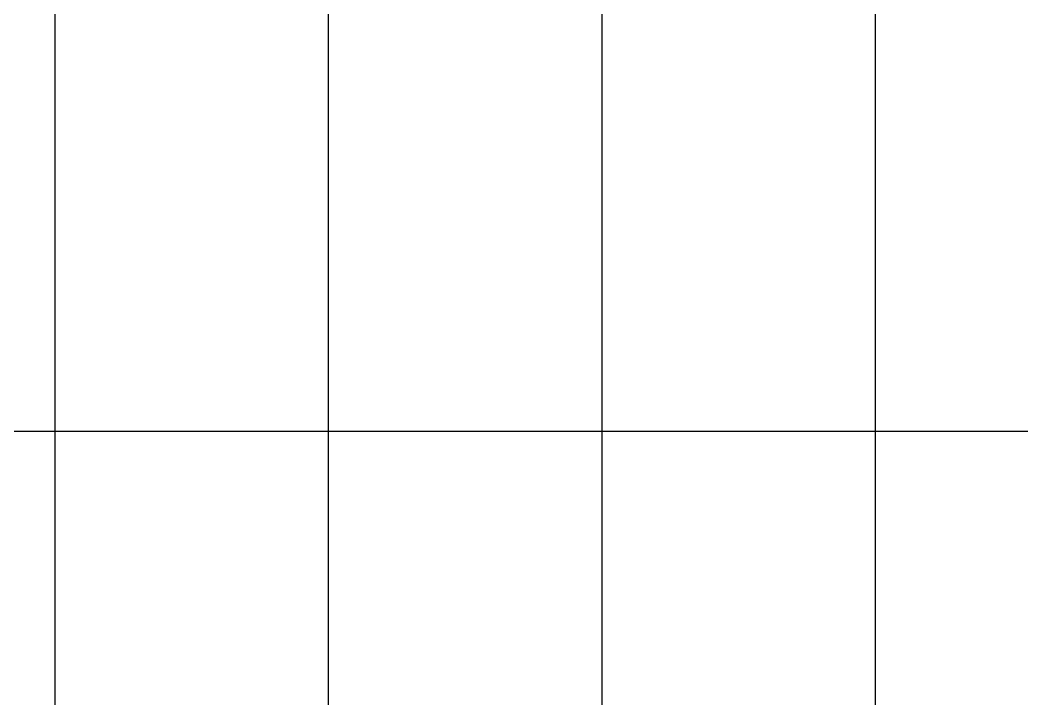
# Model space of a CAD drawing. Header units: metres. Extents: x -591 to 1776, y -567 to 241.
# Drawn here: x 1189.9 to 1482.9, y -560 to -359.7 of the extents above; entities that cross this region are included whole.
import ezdxf

# ---------------------------------------------------------------- set-up
doc = ezdxf.new("R2010")
doc.units = ezdxf.units.M

msp = doc.modelspace()

# ---------------------------------------------------------------- linework, layer by layer
at = {"color": 1, "lineweight": -2}
for p, q in [((1200, 0), (1200, -560)), ((1280, 0), (1280, -560)), ((1360, 0), (1360, -560)), ((1440, 0), (1440, -560))]:
    msp.add_line(p, q, dxfattribs=at)
at = {"linetype": 'ByBlock'}
msp.add_lwpolyline([(-16, -160), (1776, -160), (1776, -480), (-16, -480)], close=True, dxfattribs=at)

doc.saveas('drawing.dxf')
